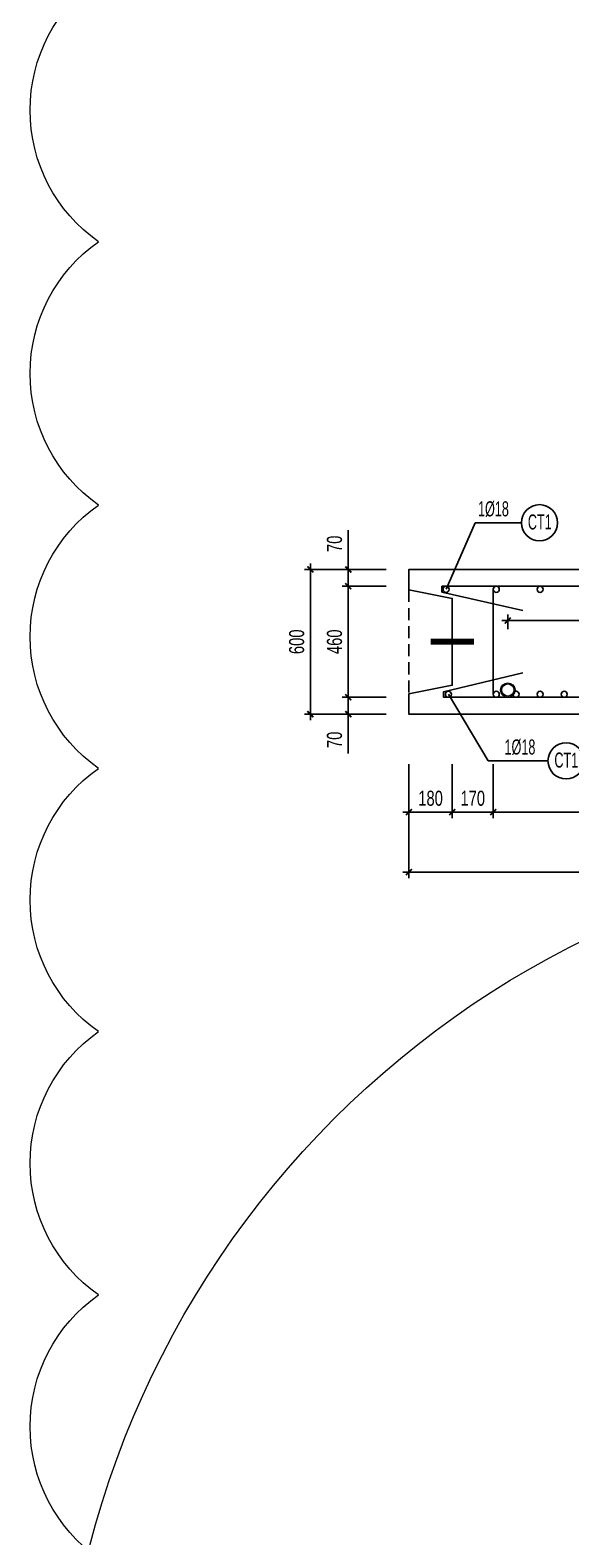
# Model space of a CAD drawing. Header units: millimetres. Extents: x -147841 to 368790, y -162721 to 84261.
# Drawn here: x 249969 to 252213, y -103522 to -97278 of the extents above; entities that cross this region are included whole.
import ezdxf
from ezdxf.enums import TextEntityAlignment as Align

# ---------------------------------------------------------------- set-up
doc = ezdxf.new("R2010")
doc.units = ezdxf.units.MM
doc.header["$LTSCALE"] = 1000
doc.header["$MEASUREMENT"] = 0
doc.header["$PDMODE"] = 1
doc.header["$PDSIZE"] = -10
doc.linetypes.add('DASHED', pattern=[0.75, 0.5, -0.25])
doc.layers.get('0').update_dxf_attribs({"linetype": 'CONTINUOUS', "lineweight": 18})
doc.layers.get('DEFPOINTS').update_dxf_attribs({"color": 5, "linetype": 'CONTINUOUS', "lineweight": 18})
doc.layers.add('0-THAY', color=7, linetype='CONTINUOUS', lineweight=18)
doc.layers.add('ccu11-Dim', color=8, linetype='CONTINUOUS', lineweight=18)
for name, color, linetype in [('ccu11-Khuat', 9, 'DASHED'), ('ccu11-Manh', 8, 'CONTINUOUS'), ('ccu11-Thep', 4, 'CONTINUOUS'), ('ccu11-Thepdai', 6, 'CONTINUOUS'), ('KC-Cotthep', 8, 'CONTINUOUS'), ('KC-Dim', 8, 'CONTINUOUS'), ('KC-Manh', 8, 'CONTINUOUS'), ('KC-Thay', 7, 'CONTINUOUS')]:
    doc.layers.add(name, color=color, linetype=linetype)
doc.styles.add('ARIAL', font='arial.ttf', dxfattribs={"width": 0.7})
doc.styles.add('ccu11-dim', font='vnsimli.shx', dxfattribs={"width": 0.65, "bigfont": 'bigfont.shx'})
doc.dimstyles.new('2.5-25', dxfattribs={"dimscale": 25, "dimtxt": 2.5, "dimasz": 1, "dimexe": 1, "dimexo": 2, "dimgap": 1, "dimtad": 1, "dimdec": 1, "dimrnd": 5, "dimdsep": 46, "dimtxsty": 'ARIAL', "dimblk": 'ARCHTICK', "dimcen": -1, "dimdle": 1, "dimclrd": 256, "dimclre": 256, "dimclrt": 3, "dimadec": 0, "dimazin": 2, "dimtfac": 0.1, "dimtdec": 1, "dimtmove": 0, "dimatfit": 1, "dimldrblk": 'ARCHTICK', "dimfxl": 1, "dimtvp": 0.833333, "dimtfill": 1, "dimtolj": 1, "dimtzin": 12, "dimarcsym": 0})
doc.dimstyles.new('ccu11-100x4', dxfattribs={"dimscale": 100, "dimtxt": 2.5, "dimasz": 1, "dimexe": 1, "dimexo": 2, "dimgap": 1, "dimtad": 1, "dimdec": 0, "dimlfac": 0.25, "dimdsep": 46, "dimtxsty": 'ccu11-dim', "dimblk": 'ARCHTICK', "dimcen": -1, "dimdle": 1, "dimclrd": 256, "dimclre": 256, "dimclrt": 31, "dimadec": 0, "dimazin": 2, "dimtfac": 0.1, "dimtdec": 0, "dimtmove": 0, "dimatfit": 1, "dimldrblk": 'ARCHTICK', "dimfxl": 1, "dimtvp": 0.833333, "dimtolj": 1, "dimtzin": 12, "dimarcsym": 0})

# ---------------------------------------------------------------- blocks, each defined once
blk = doc.blocks.new('_ARCHTICK')
at = {"color": 0, "linetype": 'ByBlock', "const_width": 0.3}
blk.add_lwpolyline([(-0.5, -0.5), (0.5, 0.5)], dxfattribs=at)
blk = doc.blocks.new('*D418')
at = {"layer": 'DEFPOINTS', "color": 0, "linetype": 'ByBlock', "ltscale": 30, "transparency": 16777216}
for p in [(251540.6, -100269.7), (251720.6, -100269.7)]:
    blk.add_point(p, dxfattribs=at)
at = {"layer": 'KC-Dim', "linetype": 'ByBlock', "lineweight": -2, "ltscale": 30, "transparency": 16777216}
for p, q in [((251540.6, -100319.7), (251540.6, -100543.4)), ((251720.6, -100319.7), (251720.6, -100543.4)), ((251745.6, -100518.4), (251515.6, -100518.4))]:
    blk.add_line(p, q, dxfattribs=at)
at = {"layer": 'KC-Dim', "linetype": 'ByBlock', "lineweight": -2, "ltscale": 30, "transparency": 16777216, "xscale": 25, "yscale": 25, "zscale": 25, "rotation": 180}
blk.add_blockref('_ARCHTICK', (251540.6, -100518.4), dxfattribs=at)
at = {"layer": 'KC-Dim', "linetype": 'ByBlock', "lineweight": -2, "ltscale": 30, "transparency": 16777216, "xscale": 25, "yscale": 25, "zscale": 25}
blk.add_blockref('_ARCHTICK', (251720.6, -100518.4), dxfattribs=at)
at = {"layer": 'KC-Dim', "color": 3, "linetype": 'ByBlock', "ltscale": 30, "transparency": 16777216, "insert": (251630.6, -100461.5), "char_height": 62.5, "attachment_point": 5, "style": 'ARIAL', "bg_fill": 3, "box_fill_scale": 1.25, "bg_fill_color": 256, "bg_fill_true_color": 13158600, "bg_fill_transparency": 0}
blk.add_mtext('\\A1;180', dxfattribs=at)
at = {"layer": 'DEFPOINTS', "color": 0, "linetype": 'ByBlock', "ltscale": 30, "transparency": 16777216}
blk.add_point((251540.6, -100518.4), dxfattribs=at)
blk = doc.blocks.new('*D419')
at = {"layer": 'DEFPOINTS', "color": 0, "linetype": 'ByBlock', "ltscale": 30, "transparency": 16777216}
for p in [(251720.6, -100269.7), (251890.6, -100269.7)]:
    blk.add_point(p, dxfattribs=at)
at = {"layer": 'KC-Dim', "linetype": 'ByBlock', "lineweight": -2, "ltscale": 30, "transparency": 16777216}
for p, q in [((251720.6, -100319.7), (251720.6, -100543.4)), ((251890.6, -100319.7), (251890.6, -100543.4)), ((251695.6, -100518.4), (251915.6, -100518.4))]:
    blk.add_line(p, q, dxfattribs=at)
at = {"layer": 'KC-Dim', "linetype": 'ByBlock', "lineweight": -2, "ltscale": 30, "transparency": 16777216, "xscale": 25, "yscale": 25, "zscale": 25, "rotation": 180}
blk.add_blockref('_ARCHTICK', (251720.6, -100518.4), dxfattribs=at)
at = {"layer": 'KC-Dim', "linetype": 'ByBlock', "lineweight": -2, "ltscale": 30, "transparency": 16777216, "xscale": 25, "yscale": 25, "zscale": 25}
blk.add_blockref('_ARCHTICK', (251890.6, -100518.4), dxfattribs=at)
at = {"layer": 'KC-Dim', "color": 3, "linetype": 'ByBlock', "ltscale": 30, "transparency": 16777216, "insert": (251805.6, -100461.5), "char_height": 62.5, "attachment_point": 5, "style": 'ARIAL', "bg_fill": 3, "box_fill_scale": 1.25, "bg_fill_color": 256, "bg_fill_true_color": 13158600, "bg_fill_transparency": 0}
blk.add_mtext('\\A1;170', dxfattribs=at)
at = {"layer": 'DEFPOINTS', "color": 0, "linetype": 'ByBlock', "ltscale": 30, "transparency": 16777216}
blk.add_point((251890.6, -100518.4), dxfattribs=at)
blk = doc.blocks.new('*D420')
at = {"layer": 'DEFPOINTS', "color": 0, "linetype": 'ByBlock', "ltscale": 30, "transparency": 16777216}
for p in [(251132, -99512.8), (251497, -99512.8), (251497, -100112.8)]:
    blk.add_point(p, dxfattribs=at)
at = {"layer": 'KC-Dim', "linetype": 'ByBlock', "lineweight": -2, "ltscale": 30, "transparency": 16777216}
for p, q in [((251447, -99512.8), (251107, -99512.8)), ((251132, -100137.8), (251132, -99487.8)), ((251447, -100112.8), (251107, -100112.8))]:
    blk.add_line(p, q, dxfattribs=at)
at = {"layer": 'KC-Dim', "linetype": 'ByBlock', "lineweight": -2, "ltscale": 30, "transparency": 16777216, "xscale": 25, "yscale": 25, "zscale": 25}
for p, rotation in [((251132, -99512.8), 90), ((251132, -100112.8), 270)]:
    blk.add_blockref('_ARCHTICK', p, dxfattribs=dict(at, rotation=rotation))
at = {"layer": 'KC-Dim', "color": 3, "linetype": 'ByBlock', "ltscale": 30, "transparency": 16777216, "insert": (251075.1, -99812.8), "char_height": 62.5, "attachment_point": 5, "rotation": 90, "style": 'ARIAL', "bg_fill": 3, "box_fill_scale": 1.25, "bg_fill_color": 256, "bg_fill_true_color": 13158600, "bg_fill_transparency": 0}
blk.add_mtext('\\A1;600', dxfattribs=at)
blk = doc.blocks.new('*D421')
at = {"layer": 'DEFPOINTS', "color": 0, "linetype": 'ByBlock', "ltscale": 30, "transparency": 16777216}
for p in [(251497, -99582.8), (251289.2, -100042.8), (251497, -100042.8)]:
    blk.add_point(p, dxfattribs=at)
at = {"layer": 'KC-Dim', "linetype": 'ByBlock', "lineweight": -2, "ltscale": 30, "transparency": 16777216}
for p, q in [((251289.2, -99557.8), (251289.2, -100067.8)), ((251447, -99582.8), (251264.2, -99582.8)), ((251447, -100042.8), (251264.2, -100042.8))]:
    blk.add_line(p, q, dxfattribs=at)
at = {"layer": 'KC-Dim', "linetype": 'ByBlock', "lineweight": -2, "ltscale": 30, "transparency": 16777216, "xscale": 25, "yscale": 25, "zscale": 25}
for p, rotation in [((251289.2, -99582.8), 90), ((251289.2, -100042.8), 270)]:
    blk.add_blockref('_ARCHTICK', p, dxfattribs=dict(at, rotation=rotation))
at = {"layer": 'KC-Dim', "color": 3, "linetype": 'ByBlock', "ltscale": 30, "transparency": 16777216, "insert": (251232.2, -99812.8), "char_height": 62.5, "attachment_point": 5, "rotation": 90, "style": 'ARIAL', "bg_fill": 3, "box_fill_scale": 1.25, "bg_fill_color": 256, "bg_fill_true_color": 13158600, "bg_fill_transparency": 0}
blk.add_mtext('\\A1;460', dxfattribs=at)
blk = doc.blocks.new('*D422')
at = {"layer": 'DEFPOINTS', "color": 0, "linetype": 'ByBlock', "ltscale": 30, "transparency": 16777216}
for p in [(251289.2, -99512.8), (251497, -99512.8), (251497, -99582.8)]:
    blk.add_point(p, dxfattribs=at)
at = {"layer": 'KC-Dim', "linetype": 'ByBlock', "lineweight": -2, "ltscale": 30, "transparency": 16777216}
for p, q in [((251289.2, -99512.8), (251289.2, -99350.7)), ((251447, -99512.8), (251264.2, -99512.8)), ((251289.2, -99582.8), (251289.2, -99512.8)), ((251447, -99582.8), (251264.2, -99582.8)), ((251289.2, -99582.8), (251289.2, -99607.8))]:
    blk.add_line(p, q, dxfattribs=at)
at = {"layer": 'KC-Dim', "linetype": 'ByBlock', "lineweight": -2, "ltscale": 30, "transparency": 16777216, "xscale": 25, "yscale": 25, "zscale": 25}
for p, rotation in [((251289.2, -99512.8), 270), ((251289.2, -99582.8), 90)]:
    blk.add_blockref('_ARCHTICK', p, dxfattribs=dict(at, rotation=rotation))
at = {"layer": 'KC-Dim', "color": 3, "linetype": 'ByBlock', "ltscale": 30, "transparency": 16777216, "insert": (251232.2, -99406.7), "char_height": 62.5, "attachment_point": 5, "rotation": 90, "style": 'ARIAL', "bg_fill": 3, "box_fill_scale": 1.25, "bg_fill_color": 256, "bg_fill_true_color": 13158600, "bg_fill_transparency": 0}
blk.add_mtext('\\A1;70', dxfattribs=at)
blk = doc.blocks.new('*D423')
at = {"layer": 'DEFPOINTS', "color": 0, "linetype": 'ByBlock', "ltscale": 30, "transparency": 16777216}
for p in [(251497, -100042.8), (251289.2, -100112.8), (251497, -100112.8)]:
    blk.add_point(p, dxfattribs=at)
at = {"layer": 'KC-Dim', "linetype": 'ByBlock', "lineweight": -2, "ltscale": 30, "transparency": 16777216}
for p, q in [((251289.2, -100042.8), (251289.2, -100017.8)), ((251447, -100042.8), (251264.2, -100042.8)), ((251289.2, -100042.8), (251289.2, -100112.8)), ((251447, -100112.8), (251264.2, -100112.8)), ((251289.2, -100112.8), (251289.2, -100275))]:
    blk.add_line(p, q, dxfattribs=at)
at = {"layer": 'KC-Dim', "linetype": 'ByBlock', "lineweight": -2, "ltscale": 30, "transparency": 16777216, "xscale": 25, "yscale": 25, "zscale": 25}
for p, rotation in [((251289.2, -100042.8), 270), ((251289.2, -100112.8), 90)]:
    blk.add_blockref('_ARCHTICK', p, dxfattribs=dict(at, rotation=rotation))
at = {"layer": 'KC-Dim', "color": 3, "linetype": 'ByBlock', "ltscale": 30, "transparency": 16777216, "insert": (251232.2, -100218.9), "char_height": 62.5, "attachment_point": 5, "rotation": 90, "style": 'ARIAL', "bg_fill": 3, "box_fill_scale": 1.25, "bg_fill_color": 256, "bg_fill_true_color": 13158600, "bg_fill_transparency": 0}
blk.add_mtext('\\A1;70', dxfattribs=at)
blk = doc.blocks.new('*D424')
at = {"layer": 'DEFPOINTS', "color": 0, "linetype": 'ByBlock', "ltscale": 30, "transparency": 16777216}
for p in [(251890.6, -100269.7), (257070.6, -100269.7), (257070.6, -100518.4)]:
    blk.add_point(p, dxfattribs=at)
at = {"layer": 'KC-Dim', "linetype": 'ByBlock', "lineweight": -2, "ltscale": 30, "transparency": 16777216}
for p, q in [((251890.6, -100319.7), (251890.6, -100543.4)), ((257070.6, -100319.7), (257070.6, -100543.4)), ((251865.6, -100518.4), (257095.6, -100518.4))]:
    blk.add_line(p, q, dxfattribs=at)
at = {"layer": 'KC-Dim', "linetype": 'ByBlock', "lineweight": -2, "ltscale": 30, "transparency": 16777216, "xscale": 25, "yscale": 25, "zscale": 25, "rotation": 180}
blk.add_blockref('_ARCHTICK', (251890.6, -100518.4), dxfattribs=at)
at = {"layer": 'KC-Dim', "linetype": 'ByBlock', "lineweight": -2, "ltscale": 30, "transparency": 16777216, "xscale": 25, "yscale": 25, "zscale": 25}
blk.add_blockref('_ARCHTICK', (257070.6, -100518.4), dxfattribs=at)
at = {"layer": 'KC-Dim', "color": 3, "linetype": 'ByBlock', "ltscale": 30, "transparency": 16777216, "insert": (254480.6, -100461.5), "char_height": 62.5, "attachment_point": 5, "style": 'ARIAL', "bg_fill": 3, "box_fill_scale": 1.25, "bg_fill_color": 256, "bg_fill_true_color": 13158600, "bg_fill_transparency": 0}
blk.add_mtext('\\A1;5180', dxfattribs=at)
blk = doc.blocks.new('*D425')
at = {"layer": 'DEFPOINTS', "color": 0, "linetype": 'ByBlock', "ltscale": 30, "transparency": 16777216}
for p in [(251540.6, -100269.7), (257140.6, -100269.7), (257140.6, -100767)]:
    blk.add_point(p, dxfattribs=at)
at = {"layer": 'KC-Dim', "linetype": 'ByBlock', "lineweight": -2, "ltscale": 30, "transparency": 16777216}
for p, q in [((251540.6, -100319.7), (251540.6, -100792)), ((257140.6, -100319.7), (257140.6, -100792)), ((251515.6, -100767), (257165.6, -100767))]:
    blk.add_line(p, q, dxfattribs=at)
at = {"layer": 'KC-Dim', "linetype": 'ByBlock', "lineweight": -2, "ltscale": 30, "transparency": 16777216, "xscale": 25, "yscale": 25, "zscale": 25, "rotation": 180}
blk.add_blockref('_ARCHTICK', (251540.6, -100767), dxfattribs=at)
at = {"layer": 'KC-Dim', "linetype": 'ByBlock', "lineweight": -2, "ltscale": 30, "transparency": 16777216, "xscale": 25, "yscale": 25, "zscale": 25}
blk.add_blockref('_ARCHTICK', (257140.6, -100767), dxfattribs=at)
at = {"layer": 'KC-Dim', "color": 3, "linetype": 'ByBlock', "ltscale": 30, "transparency": 16777216, "insert": (254340.6, -100710.1), "char_height": 62.5, "attachment_point": 5, "style": 'ARIAL', "bg_fill": 3, "box_fill_scale": 1.25, "bg_fill_color": 256, "bg_fill_true_color": 13158600, "bg_fill_transparency": 0}
blk.add_mtext('\\A1;5600', dxfattribs=at)
blk = doc.blocks.new('att_thep_2')
blk.add_circle((-300, 0), 300)
at = {"color": 3, "style": 'ARIAL', "width": 0.6}
blk.add_attdef('DK', text='', height=250, dxfattribs=at).set_placement((467, 105), align=Align.CENTER)
at = {"color": 31, "style": 'ARIAL', "width": 0.6}
blk.add_attdef('SH', text='', height=250, dxfattribs=at).set_placement((-281, -111), align=Align.CENTER)
at = {"color": 2, "style": 'ARIAL', "width": 0.6}
blk.add_attdef('KC', text='', height=250, dxfattribs=at).set_placement((472, -355), align=Align.CENTER)
blk = doc.blocks.new('*D1504')
at = {"layer": 'DEFPOINTS', "color": 0, "linetype": 'ByBlock', "ltscale": 30, "transparency": 16777216}
for p in [(222151.3, -97642), (222151.3, -97743.7), (220951.3, -97830)]:
    blk.add_point(p, dxfattribs=at)
at = {"layer": 'KC-Dim', "linetype": 'ByBlock', "lineweight": -2, "ltscale": 30, "transparency": 16777216}
for p, q in [((222151.3, -97692), (222151.3, -97768.7)), ((220926.3, -97743.7), (222176.3, -97743.7)), ((220951.3, -97780), (220951.3, -97718.7))]:
    blk.add_line(p, q, dxfattribs=at)
at = {"layer": 'KC-Dim', "linetype": 'ByBlock', "lineweight": -2, "ltscale": 30, "transparency": 16777216, "xscale": 25, "yscale": 25, "zscale": 25, "rotation": 180}
blk.add_blockref('_ARCHTICK', (220951.3, -97743.7), dxfattribs=at)
at = {"layer": 'KC-Dim', "linetype": 'ByBlock', "lineweight": -2, "ltscale": 30, "transparency": 16777216, "xscale": 25, "yscale": 25, "zscale": 25}
blk.add_blockref('_ARCHTICK', (222151.3, -97743.7), dxfattribs=at)
at = {"layer": 'KC-Dim', "color": 3, "linetype": 'ByBlock', "ltscale": 30, "transparency": 16777216, "insert": (221551.3, -97686.8), "char_height": 62.5, "attachment_point": 5, "style": 'ARIAL', "bg_fill": 3, "box_fill_scale": 1.25, "bg_fill_color": 256, "bg_fill_true_color": 13158600, "bg_fill_transparency": 0}
blk.add_mtext('\\A1;1200', dxfattribs=at)
blk = doc.blocks.new('*D1505')
at = {"layer": 'DEFPOINTS', "color": 0, "linetype": 'ByBlock', "ltscale": 30, "transparency": 16777216}
for p in [(222151.3, -97642), (223346.3, -97743.7), (223346.3, -97833.7)]:
    blk.add_point(p, dxfattribs=at)
at = {"layer": 'KC-Dim', "linetype": 'ByBlock', "lineweight": -2, "ltscale": 30, "transparency": 16777216}
for p, q in [((222151.3, -97692), (222151.3, -97768.7)), ((222126.3, -97743.7), (223371.3, -97743.7)), ((223346.3, -97783.7), (223346.3, -97718.7))]:
    blk.add_line(p, q, dxfattribs=at)
at = {"layer": 'KC-Dim', "linetype": 'ByBlock', "lineweight": -2, "ltscale": 30, "transparency": 16777216, "xscale": 25, "yscale": 25, "zscale": 25, "rotation": 180}
blk.add_blockref('_ARCHTICK', (222151.3, -97743.7), dxfattribs=at)
at = {"layer": 'KC-Dim', "linetype": 'ByBlock', "lineweight": -2, "ltscale": 30, "transparency": 16777216, "xscale": 25, "yscale": 25, "zscale": 25}
blk.add_blockref('_ARCHTICK', (223346.3, -97743.7), dxfattribs=at)
at = {"layer": 'KC-Dim', "color": 3, "linetype": 'ByBlock', "ltscale": 30, "transparency": 16777216, "insert": (222748.8, -97686.8), "char_height": 62.5, "attachment_point": 5, "style": 'ARIAL', "bg_fill": 3, "box_fill_scale": 1.25, "bg_fill_color": 256, "bg_fill_true_color": 13158600, "bg_fill_transparency": 0}
blk.add_mtext('\\A1;1195', dxfattribs=at)
blk = doc.blocks.new('*D1506')
at = {"layer": 'DEFPOINTS', "color": 0, "linetype": 'ByBlock', "ltscale": 30, "transparency": 16777216}
for p in [(224541.3, -97642), (224541.3, -97743.7), (223346.3, -97833.7)]:
    blk.add_point(p, dxfattribs=at)
at = {"layer": 'KC-Dim', "linetype": 'ByBlock', "lineweight": -2, "ltscale": 30, "transparency": 16777216}
for p, q in [((224541.3, -97692), (224541.3, -97768.7)), ((223321.3, -97743.7), (224566.3, -97743.7)), ((223346.3, -97783.7), (223346.3, -97718.7))]:
    blk.add_line(p, q, dxfattribs=at)
at = {"layer": 'KC-Dim', "linetype": 'ByBlock', "lineweight": -2, "ltscale": 30, "transparency": 16777216, "xscale": 25, "yscale": 25, "zscale": 25, "rotation": 180}
blk.add_blockref('_ARCHTICK', (223346.3, -97743.7), dxfattribs=at)
at = {"layer": 'KC-Dim', "linetype": 'ByBlock', "lineweight": -2, "ltscale": 30, "transparency": 16777216, "xscale": 25, "yscale": 25, "zscale": 25}
blk.add_blockref('_ARCHTICK', (224541.3, -97743.7), dxfattribs=at)
at = {"layer": 'KC-Dim', "color": 3, "linetype": 'ByBlock', "ltscale": 30, "transparency": 16777216, "insert": (223943.8, -97686.8), "char_height": 62.5, "attachment_point": 5, "style": 'ARIAL', "bg_fill": 3, "box_fill_scale": 1.25, "bg_fill_color": 256, "bg_fill_true_color": 13158600, "bg_fill_transparency": 0}
blk.add_mtext('\\A1;1195', dxfattribs=at)
blk = doc.blocks.new('*D1507')
at = {"layer": 'DEFPOINTS', "color": 0, "linetype": 'ByBlock', "ltscale": 30, "transparency": 16777216}
for p in [(224541.3, -97642), (225941.3, -97743.7), (225941.3, -97833.7)]:
    blk.add_point(p, dxfattribs=at)
at = {"layer": 'KC-Dim', "linetype": 'ByBlock', "lineweight": -2, "ltscale": 30, "transparency": 16777216}
for p, q in [((224541.3, -97692), (224541.3, -97768.7)), ((224516.3, -97743.7), (225966.3, -97743.7)), ((225941.3, -97783.7), (225941.3, -97718.7))]:
    blk.add_line(p, q, dxfattribs=at)
at = {"layer": 'KC-Dim', "linetype": 'ByBlock', "lineweight": -2, "ltscale": 30, "transparency": 16777216, "xscale": 25, "yscale": 25, "zscale": 25, "rotation": 180}
blk.add_blockref('_ARCHTICK', (224541.3, -97743.7), dxfattribs=at)
at = {"layer": 'KC-Dim', "linetype": 'ByBlock', "lineweight": -2, "ltscale": 30, "transparency": 16777216, "xscale": 25, "yscale": 25, "zscale": 25}
blk.add_blockref('_ARCHTICK', (225941.3, -97743.7), dxfattribs=at)
at = {"layer": 'KC-Dim', "color": 3, "linetype": 'ByBlock', "ltscale": 30, "transparency": 16777216, "insert": (225241.3, -97686.8), "char_height": 62.5, "attachment_point": 5, "style": 'ARIAL', "bg_fill": 3, "box_fill_scale": 1.25, "bg_fill_color": 256, "bg_fill_true_color": 13158600, "bg_fill_transparency": 0}
blk.add_mtext('\\A1;1400', dxfattribs=at)
blk = doc.blocks.new('A$C260038B3')
at = {"layer": '0-THAY', "linetype": 'Continuous'}
for radius in [120, 100]:
    blk.add_circle((0, 0), radius, dxfattribs=at)
blk = doc.blocks.new('*U412')
at = {"layer": 'ccu11-Thep'}
blk.add_circle((0, 0), 12.5, dxfattribs=at)
blk = doc.blocks.new('*U413')
at = {"layer": 'KC-Dim', "color": 0, "linetype": 'ByBlock', "lineweight": -2, "transparency": 16777216}
for p in [(0, 0), (200, 0), (400, 0), (600, 0), (800, 0), (1000, 0), (1200, 0), (1400, 0), (1600, 0), (1800, 0), (2000, 0), (2200, 0), (2400, 0), (2600, 0), (2800, 0), (3000, 0), (3200, 0), (3400, 0), (3600, 0), (3800, 0), (4000, 0), (4200, 0), (4400, 0), (4600, 0), (4800, 0)]:
    blk.add_blockref('*U412', p, dxfattribs=at)
blk = doc.blocks.new('saw6-56')
at = {"layer": 'ccu11-Dim', "ltscale": 3000, "xscale": 0.25, "yscale": 0.25, "zscale": 0.25}
for p in [(220951.28, -98031.45), (223346.28, -98027.45), (225941.28, -98031.74)]:
    blk.add_blockref('A$C260038B3', p, dxfattribs=at)
at = {"layer": 'KC-Dim', "linetype": 'ByBlock', "ltscale": 30}
dim = blk.add_linear_dim(base=(222151.28, -97743.7), p1=(220951.28, -97829.95), p2=(222151.28, -97642.01), dimstyle='2.5-25', dxfattribs=at)
dim.commit()
dim.dimension.update_dxf_attribs({"geometry": '*D1504', "text_midpoint": (221551.28, -97686.79)})
dim = blk.add_linear_dim(base=(223346.28, -97743.7), p1=(222151.28, -97642.01), p2=(223346.28, -97833.73), dimstyle='2.5-25', dxfattribs=at)
dim.commit()
dim.dimension.update_dxf_attribs({"geometry": '*D1505', "text_midpoint": (222748.78, -97686.79)})
at = {"layer": 'ccu11-Dim', "ltscale": 3000, "xscale": 0.25, "yscale": 0.25, "zscale": 0.25}
blk.add_blockref('A$C260038B3', (222151.28, -97631.73), dxfattribs=at)
at = {"layer": 'KC-Dim', "linetype": 'ByBlock', "ltscale": 30}
dim = blk.add_linear_dim(base=(224541.28, -97743.7), p1=(223346.28, -97833.73), p2=(224541.28, -97642.01), dimstyle='2.5-25', dxfattribs=at)
dim.commit()
dim.dimension.update_dxf_attribs({"geometry": '*D1506', "text_midpoint": (223943.78, -97686.79)})
dim = blk.add_linear_dim(base=(225941.28, -97743.7), p1=(224541.28, -97642.01), p2=(225941.28, -97833.72), dimstyle='2.5-25', dxfattribs=at)
dim.commit()
dim.dimension.update_dxf_attribs({"geometry": '*D1507', "text_midpoint": (225241.28, -97686.79)})
at = {"layer": 'ccu11-Dim', "ltscale": 3000, "xscale": 0.25, "yscale": 0.25, "zscale": 0.25}
blk.add_blockref('A$C260038B3', (224541.28, -97631.73), dxfattribs=at)

msp = doc.modelspace()

# ---------------------------------------------------------------- linework, layer by layer
at = {"layer": 'ccu11-Khuat', "ltscale": 0.1}
msp.add_line((251540.59, -99597.82), (251540.59, -100027.82), dxfattribs=at)
at = {"layer": 'ccu11-Thep', "const_width": 25}
msp.add_lwpolyline([(251810.59, -99812.82), (251630.59, -99812.82)], dxfattribs=at)
at = {"layer": 'ccu11-Thep'}
for centre in [(251694.87, -99595.32), (251903.09, -99595.32), (251704.42, -100030.32), (251903.09, -100030.32)]:
    msp.add_circle(centre, 12.5, dxfattribs=at)
at = {"layer": 'ccu11-Thepdai', "flags": 128}
msp.add_lwpolyline([(251921.64, -99582.82), (251677.73, -99582.82), (251677.73, -99606.47), (252013.36, -99683.67)], dxfattribs=at)
at = {"layer": 'ccu11-Thepdai'}
msp.add_lwpolyline([(251903.09, -100042.82), (254685.09, -100042.82, 0.4142136), (254697.59, -100030.32), (254697.59, -99595.32, 0.4142136), (254685.09, -99582.82), (251903.09, -99582.82, 0.4142136), (251890.59, -99595.32), (251890.59, -100030.32, 0.4142136)], format="xyb", close=True, dxfattribs=at)
at = {"layer": 'KC-Thay', "flags": 128}
msp.add_lwpolyline([(254340.59, -100112.82), (251540.59, -100112.82), (251540.59, -100027.82), (251720.59, -99992.82), (251720.59, -99632.82), (251540.59, -99597.82), (251540.59, -99512.82), (254040.59, -99512.82), (254040.59, -97312.82), (254125.59, -97312.82), (254160.59, -97492.82), (254520.59, -97492.82), (254555.59, -97312.82), (254640.59, -97312.82), (254640.59, -99512.82), (257140.59, -99512.82), (257140.59, -99597.82), (257320.59, -99632.82), (257320.59, -99992.82), (257140.59, -100027.82), (257140.59, -100112.82), (254040.59, -100112.82)], dxfattribs=at)

# ---------------------------------------------------------------- block references
at = {"layer": 'KC-Cotthep'}
ref = msp.add_blockref('att_thep_2', (252007.66, -99319.44), dxfattribs=dict(at, xscale=-0.25, yscale=0.25, zscale=0.25))
ref.add_attrib('DK', '1%%C18', dxfattribs={"layer": '0', "color": 15, "height": 62.5, "style": 'ARIAL', "width": 0.6}).set_placement((251891.4, -99293.09), align=Align.CENTER)
ref.add_attrib('SH', 'CT1', dxfattribs={"layer": '0', "color": 31, "height": 62.5, "style": 'ARIAL', "width": 0.6}).set_placement((252083.69, -99347.31), align=Align.CENTER)

# ---------------------------------------------------------------- dimensions: what is measured, and where the dimension line sits
at = {"layer": 'KC-Dim', "linetype": 'ByBlock', "ltscale": 30}
dim = msp.add_linear_dim(base=(251132, -99512.82), p1=(251497, -100112.82), p2=(251497, -99512.82), angle=90, dimstyle='2.5-25', dxfattribs=at)
dim.commit()
dim.dimension.update_dxf_attribs({"geometry": '*D420', "text_midpoint": (251075.09, -99812.82)})
dim = msp.add_linear_dim(base=(251540.59, -100518.44), p1=(251720.59, -100269.72), p2=(251540.59, -100269.72), angle=180, dimstyle='2.5-25', dxfattribs=at)
dim.commit()
dim.dimension.update_dxf_attribs({"geometry": '*D418', "text_midpoint": (251630.59, -100518.44), "dimtype": 160})

# ---------------------------------------------------------------- leaders
at = {"layer": 'ccu11-Manh', "ltscale": 10}
msp.add_leader([(251694.87, -99595.32), (251815.86, -99319.44), (252007.7, -99319.44)], dimstyle='ccu11-100x4', override={"dimgap": 1, "dimtad": 0, "dimldrblk": 'None'}, dxfattribs=at)

# ---------------------------------------------------------------- next in the draw order: dimensions: what is measured, and where the dimension line sits
at = {"layer": 'KC-Dim', "linetype": 'ByBlock', "ltscale": 30}
dim = msp.add_linear_dim(base=(251289.16, -100042.82), p1=(251497, -99582.82), p2=(251497, -100042.82), angle=90, dimstyle='2.5-25', dxfattribs=at)
dim.commit()
dim.dimension.update_dxf_attribs({"geometry": '*D421', "text_midpoint": (251232.24, -99812.82)})
dim = msp.add_linear_dim(base=(251890.59, -100518.44), p1=(251720.59, -100269.72), p2=(251890.59, -100269.72), dimstyle='2.5-25', dxfattribs=at)
dim.commit()
dim.dimension.update_dxf_attribs({"geometry": '*D419', "text_midpoint": (251805.59, -100518.44), "dimtype": 160})

# ---------------------------------------------------------------- next in the draw order: dimensions: what is measured, and where the dimension line sits
for base, p1, p2, picture, middle in [((251289.16, -99512.82), (251497, -99582.82), (251497, -99512.82), '*D422', (251232.24, -99406.74)), ((251289.16, -100112.82), (251497, -100042.82), (251497, -100112.82), '*D423', (251232.24, -100218.9))]:
    dim = msp.add_linear_dim(base=base, p1=p1, p2=p2, angle=90, dimstyle='2.5-25', dxfattribs=at)
    dim.commit()
    dim.dimension.update_dxf_attribs({"geometry": picture, "text_midpoint": middle})
dim = msp.add_linear_dim(base=(257070.59, -100518.44), p1=(251890.59, -100269.72), p2=(257070.59, -100269.72), dimstyle='2.5-25', dxfattribs=at)
dim.commit()
dim.dimension.update_dxf_attribs({"geometry": '*D424', "text_midpoint": (254480.59, -100461.53)})

# ---------------------------------------------------------------- next in the draw order: dimensions: what is measured, and where the dimension line sits
dim = msp.add_linear_dim(base=(257140.59, -100766.99), p1=(251540.59, -100269.72), p2=(257140.59, -100269.72), dimstyle='2.5-25', dxfattribs=at)
dim.commit()
dim.dimension.update_dxf_attribs({"geometry": '*D425', "text_midpoint": (254340.59, -100710.08)})

# ---------------------------------------------------------------- next in the draw order: linework, layer by layer
at = {"layer": 'DEFPOINTS', "ltscale": 3000}
msp.add_circle((253972.59, -104532.81), 3879.12, dxfattribs=at)

# ---------------------------------------------------------------- next in the draw order: block references
at = {"layer": 'KC-Cotthep'}
ref = msp.add_blockref('att_thep_2', (252117.7, -100306.19), dxfattribs=dict(at, xscale=-0.25, yscale=0.25, zscale=0.25))
ref.add_attrib('DK', '1%%C18', dxfattribs={"layer": '0', "color": 15, "height": 62.5, "style": 'ARIAL', "width": 0.6}).set_placement((252001.43, -100279.84), align=Align.CENTER)
ref.add_attrib('SH', 'CT1', dxfattribs={"layer": '0', "color": 31, "height": 62.5, "style": 'ARIAL', "width": 0.6}).set_placement((252193.72, -100334.06), align=Align.CENTER)

# ---------------------------------------------------------------- next in the draw order: leaders
at = {"layer": 'ccu11-Manh', "ltscale": 10}
msp.add_leader([(251704.42, -100030.32), (251870.05, -100306.19), (252117.66, -100306.19)], dimstyle='ccu11-100x4', override={"dimgap": 1, "dimtad": 0, "dimldrblk": 'None'}, dxfattribs=at)

# ---------------------------------------------------------------- next in the draw order: block references
at = {"layer": 'KC-Manh'}
msp.add_blockref('saw6-56', (30999.77, -1981.08), dxfattribs=at)

# ---------------------------------------------------------------- next in the draw order: linework, layer by layer
at = {"layer": 'ccu11-Thep'}
for centre in [(252085.09, -99595.32), (251985.09, -100030.32), (252185.09, -100030.32)]:
    msp.add_circle(centre, 12.5, dxfattribs=at)
at = {"layer": 'ccu11-Thepdai', "flags": 128}
msp.add_lwpolyline([(252002.13, -100042.82), (251684.47, -100042.82), (251684.47, -100019.61), (252013.36, -99941.96)], dxfattribs=at)
at = {"layer": 'DEFPOINTS', "color": 1, "flags": 128}
msp.add_lwpolyline([(250252.92, -103610.07, -0.5205671), (250252.92, -102519.11, -0.5205671), (250252.92, -101428.14, -0.5205671), (250252.92, -100337.18, -0.5205671), (250252.92, -99246.22, -0.5205671), (250252.92, -98155.26, -0.5205671), (250252.92, -97064.29, -0.5205671), (250252.92, -95973.33, -0.5205671), (250252.92, -94882.37, -0.5205671), (250252.92, -93791.4, -0.5205671), (250252.92, -92700.44, -0.5205671), (250252.92, -91781.93, -0.5205671), (251343.89, -91781.93, -0.5205671), (252434.85, -91781.93, -0.5205671), (253525.81, -91781.93, -0.5205671), (254616.77, -91781.93, -0.5205671), (255707.74, -91781.93, -0.5205671), (256798.7, -91781.93, -0.5205671), (257889.66, -91781.93, -0.5205671), (258980.63, -91781.93, -0.5205671), (260071.59, -91781.93, -0.5205671), (261162.55, -91781.93, -0.5205671)], format="xyb", dxfattribs=at)

# ---------------------------------------------------------------- next in the draw order: block references
at = {"layer": 'KC-Dim'}
msp.add_blockref('*U413', (252085.09, -100030.32), dxfattribs=at)

doc.saveas('drawing.dxf')
